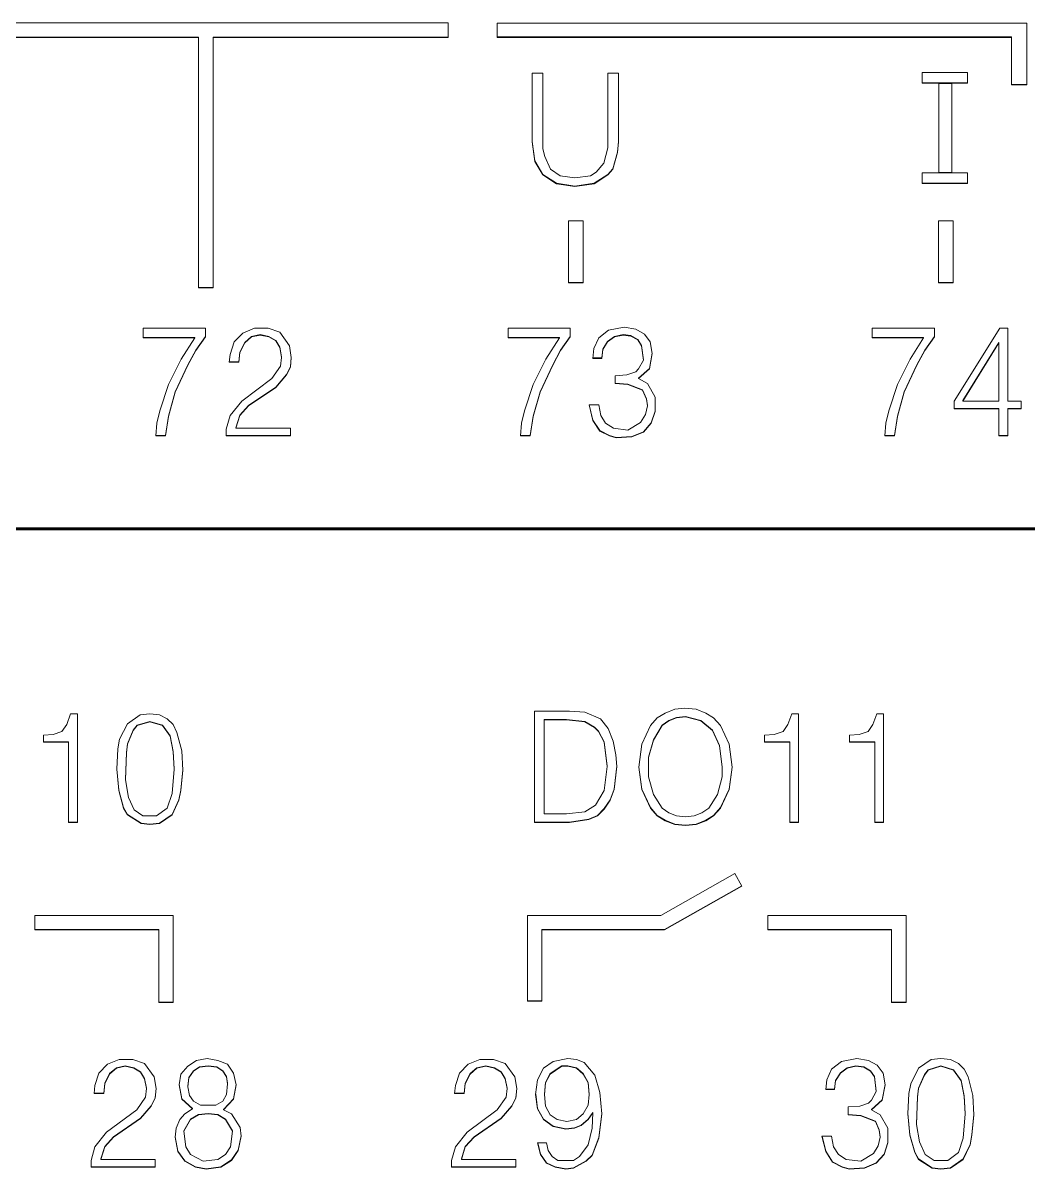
# Model space of a CAD drawing. Header units: millimetres. Extents: x 0 to 53000, y -591 to 24400.
# Drawn here: x 24678.55 to 24692.35, y 2699.71 to 2715.45 of the extents above; entities that cross this region are included whole.
import ezdxf
from ezdxf.enums import TextEntityAlignment as Align

# ---------------------------------------------------------------- set-up
doc = ezdxf.new("R2010")
doc.units = ezdxf.units.MM
doc.linetypes.add('K5LT_BASIC', pattern=[0])
doc.linetypes.add('K5LT_THIN', pattern=[0])
doc.layers.add('Основная', color=7, linetype='Continuous', lineweight=30)
doc.styles.add('текст', font='isocpeui.ttf')

# ---------------------------------------------------------------- blocks, each defined once
blk = doc.blocks.new('Программируемое реле ПР102')
at = {"layer": 'Основная', "linetype": 'K5LT_THIN', "lineweight": 18}
for p, q in [((57.275, -27.052), (50.575, -27.052)), ((57.275, -27.252), (57.275, -27.052)), ((65.219, -27.053), (57.944, -27.053)), ((57.944, -27.053), (57.944, -27.25)), ((65.219, -27.25), (65.219, -27.053)), ((50.575, -27.246), (53.845, -27.246)), ((50.575, -27.252), (53.845, -27.252)), ((53.845, -27.246), (53.845, -27.252)), ((53.845, -27.252), (53.845, -30.69)), ((54.045, -27.246), (54.045, -27.252)), ((54.045, -27.246), (57.275, -27.246)), ((54.045, -30.69), (54.045, -27.252)), ((54.045, -27.252), (57.275, -27.252)), ((57.944, -27.245), (65.005, -27.245)), ((57.944, -27.25), (65.005, -27.25)), ((65.005, -27.245), (65.005, -27.25)), ((65.005, -27.25), (65.005, -27.9)), ((65.219, -27.9), (65.219, -27.25)), ((58.572, -27.741), (58.425, -27.741)), ((58.425, -27.741), (58.425, -28.686)), ((58.572, -28.779), (58.572, -27.741)), ((59.612, -27.741), (59.465, -27.741)), ((59.465, -27.741), (59.465, -28.766)), ((59.612, -28.686), (59.612, -27.741)), ((64.402, -27.734), (63.78, -27.734)), ((63.78, -27.734), (63.78, -27.88)), ((64.402, -27.88), (64.402, -27.734)), ((63.78, -27.875), (64.402, -27.875)), ((63.78, -27.88), (64.402, -27.88)), ((64.01, -27.883), (64.01, -29.11)), ((64.187, -27.883), (64.01, -27.883)), ((64.187, -29.11), (64.187, -27.883)), ((65.005, -27.895), (65.219, -27.895)), ((65.005, -27.9), (65.219, -27.9)), ((58.425, -28.681), (58.465, -28.947)), ((58.425, -28.686), (58.465, -28.953)), ((58.599, -28.886), (58.572, -28.779)), ((59.465, -28.766), (59.412, -28.979)), ((59.599, -28.827), (59.612, -28.681)), ((59.599, -28.833), (59.612, -28.686)), ((58.465, -28.947), (58.572, -29.134)), ((58.465, -28.947), (58.465, -28.953)), ((58.465, -28.953), (58.572, -29.139)), ((58.679, -29.059), (58.599, -28.886)), ((59.532, -29.054), (59.599, -28.827)), ((59.532, -29.059), (59.599, -28.833)), ((59.599, -28.827), (59.599, -28.833)), ((58.812, -29.152), (58.679, -29.059)), ((59.305, -29.099), (59.225, -29.152)), ((59.412, -28.979), (59.305, -29.099)), ((59.465, -29.134), (59.532, -29.054)), ((59.465, -29.139), (59.532, -29.059)), ((59.532, -29.054), (59.532, -29.059)), ((63.78, -29.112), (63.78, -29.258)), ((64.402, -29.112), (63.78, -29.112)), ((64.01, -29.104), (64.187, -29.104)), ((64.01, -29.11), (64.187, -29.11)), ((64.402, -29.258), (64.402, -29.112)), ((58.572, -29.134), (58.759, -29.254)), ((58.572, -29.134), (58.572, -29.139)), ((58.572, -29.139), (58.759, -29.259)), ((58.759, -29.254), (58.759, -29.259)), ((58.759, -29.254), (59.012, -29.293)), ((58.759, -29.259), (59.012, -29.299)), ((59.012, -29.179), (58.812, -29.152)), ((59.225, -29.152), (59.012, -29.179)), ((59.012, -29.293), (59.279, -29.254)), ((59.012, -29.299), (59.279, -29.259)), ((59.279, -29.254), (59.465, -29.134)), ((59.279, -29.259), (59.465, -29.139)), ((59.279, -29.254), (59.279, -29.259)), ((59.465, -29.134), (59.465, -29.139)), ((63.78, -29.253), (64.402, -29.253)), ((63.78, -29.258), (64.402, -29.258)), ((59.012, -29.293), (59.012, -29.299)), ((58.925, -29.771), (58.925, -30.62)), ((59.125, -29.771), (58.925, -29.771)), ((59.125, -30.62), (59.125, -29.771)), ((64.005, -29.771), (64.005, -30.62)), ((64.205, -29.771), (64.005, -29.771)), ((64.205, -30.62), (64.205, -29.771)), ((53.845, -30.685), (54.045, -30.685)), ((58.925, -30.615), (59.125, -30.615)), ((58.925, -30.62), (59.125, -30.62)), ((64.005, -30.615), (64.205, -30.615)), ((64.005, -30.62), (64.205, -30.62)), ((53.845, -30.69), (54.045, -30.69)), ((53.087, -31.244), (53.087, -31.377)), ((53.94, -31.244), (53.087, -31.244)), ((53.94, -31.364), (53.94, -31.244)), ((54.453, -31.311), (54.333, -31.43)), ((54.613, -31.244), (54.453, -31.311)), ((54.8, -31.244), (54.613, -31.244)), ((54.96, -31.297), (54.8, -31.244)), ((55.093, -31.484), (54.96, -31.297)), ((58.095, -31.244), (58.095, -31.377)), ((58.948, -31.244), (58.095, -31.244)), ((58.948, -31.364), (58.948, -31.244)), ((59.475, -31.271), (59.341, -31.377)), ((59.688, -31.231), (59.475, -31.271)), ((59.848, -31.257), (59.688, -31.231)), ((59.968, -31.324), (59.848, -31.257)), ((63.095, -31.244), (63.095, -31.377)), ((63.948, -31.244), (63.095, -31.244)), ((63.948, -31.364), (63.948, -31.244)), ((64.848, -31.244), (64.221, -32.243)), ((64.955, -31.244), (64.848, -31.244)), ((64.955, -32.243), (64.955, -31.244)), ((53.087, -31.372), (53.793, -31.372)), ((53.087, -31.377), (53.793, -31.377)), ((53.793, -31.377), (53.607, -31.67)), ((53.793, -31.372), (53.793, -31.377)), ((53.807, -31.545), (53.94, -31.359)), ((53.807, -31.55), (53.94, -31.364)), ((54.333, -31.43), (54.28, -31.604)), ((54.413, -31.572), (54.48, -31.439)), ((54.413, -31.577), (54.48, -31.444)), ((54.48, -31.439), (54.573, -31.359)), ((54.48, -31.444), (54.573, -31.364)), ((54.48, -31.439), (54.48, -31.444)), ((54.573, -31.359), (54.693, -31.332)), ((54.573, -31.364), (54.693, -31.337)), ((54.573, -31.359), (54.573, -31.364)), ((54.693, -31.332), (54.813, -31.359)), ((54.693, -31.332), (54.693, -31.337)), ((54.693, -31.337), (54.813, -31.364)), ((54.813, -31.359), (54.813, -31.364)), ((54.813, -31.359), (54.907, -31.412)), ((54.813, -31.364), (54.907, -31.417)), ((54.907, -31.412), (54.907, -31.417)), ((54.907, -31.412), (54.96, -31.505)), ((54.907, -31.417), (54.96, -31.51)), ((58.095, -31.372), (58.801, -31.372)), ((58.095, -31.377), (58.801, -31.377)), ((58.801, -31.377), (58.615, -31.67)), ((58.801, -31.372), (58.801, -31.377)), ((58.815, -31.545), (58.948, -31.359)), ((58.815, -31.55), (58.948, -31.364)), ((59.341, -31.377), (59.275, -31.524)), ((59.395, -31.532), (59.461, -31.425)), ((59.395, -31.537), (59.461, -31.43)), ((59.461, -31.425), (59.555, -31.359)), ((59.461, -31.43), (59.555, -31.364)), ((59.461, -31.425), (59.461, -31.43)), ((59.555, -31.359), (59.675, -31.332)), ((59.555, -31.364), (59.675, -31.337)), ((59.555, -31.359), (59.555, -31.364)), ((59.675, -31.332), (59.675, -31.337)), ((59.675, -31.332), (59.781, -31.345)), ((59.675, -31.337), (59.781, -31.351)), ((59.781, -31.345), (59.781, -31.351)), ((59.781, -31.345), (59.875, -31.399)), ((59.781, -31.351), (59.875, -31.404)), ((59.875, -31.399), (59.928, -31.479)), ((59.875, -31.399), (59.875, -31.404)), ((59.875, -31.404), (59.928, -31.484)), ((60.048, -31.43), (59.968, -31.324)), ((60.075, -31.59), (60.048, -31.43)), ((63.095, -31.372), (63.801, -31.372)), ((63.095, -31.377), (63.801, -31.377)), ((63.801, -31.377), (63.615, -31.67)), ((63.801, -31.372), (63.801, -31.377)), ((63.815, -31.545), (63.948, -31.359)), ((63.815, -31.55), (63.948, -31.364)), ((64.835, -31.439), (64.341, -32.237)), ((64.835, -31.444), (64.341, -32.243)), ((64.835, -31.439), (64.835, -31.444)), ((64.835, -32.243), (64.835, -31.444)), ((53.7, -31.745), (53.807, -31.545)), ((53.7, -31.75), (53.807, -31.55)), ((53.807, -31.545), (53.807, -31.55)), ((54.28, -31.604), (54.267, -31.71)), ((54.4, -31.705), (54.413, -31.572)), ((54.4, -31.71), (54.413, -31.577)), ((54.413, -31.572), (54.413, -31.577)), ((54.96, -31.505), (54.987, -31.638)), ((54.96, -31.505), (54.96, -31.51)), ((54.96, -31.51), (54.987, -31.644)), ((55.12, -31.644), (55.093, -31.484)), ((58.708, -31.745), (58.815, -31.545)), ((58.708, -31.75), (58.815, -31.55)), ((58.815, -31.545), (58.815, -31.55)), ((59.275, -31.524), (59.261, -31.657)), ((59.381, -31.652), (59.395, -31.532)), ((59.381, -31.657), (59.395, -31.537)), ((59.395, -31.532), (59.395, -31.537)), ((59.928, -31.479), (59.928, -31.484)), ((59.928, -31.479), (59.955, -31.678)), ((59.928, -31.484), (59.955, -31.683)), ((60.035, -31.798), (60.074, -31.587)), ((60.035, -31.803), (60.075, -31.59)), ((63.708, -31.745), (63.815, -31.545)), ((63.708, -31.75), (63.815, -31.55)), ((63.815, -31.545), (63.815, -31.55)), ((53.607, -31.67), (53.433, -32.016)), ((53.527, -32.118), (53.7, -31.745)), ((53.527, -32.123), (53.7, -31.75)), ((53.7, -31.745), (53.7, -31.75)), ((54.267, -31.705), (54.4, -31.705)), ((54.267, -31.71), (54.4, -31.71)), ((54.4, -31.705), (54.4, -31.71)), ((54.973, -31.763), (54.853, -31.936)), ((54.987, -31.644), (54.973, -31.763)), ((54.987, -31.638), (54.987, -31.644)), ((55.053, -31.878), (55.107, -31.771)), ((55.053, -31.883), (55.107, -31.777)), ((55.107, -31.771), (55.12, -31.642)), ((55.107, -31.777), (55.12, -31.644)), ((55.107, -31.771), (55.107, -31.777)), ((58.615, -31.67), (58.441, -32.016)), ((58.535, -32.118), (58.708, -31.745)), ((58.535, -32.123), (58.708, -31.75)), ((58.708, -31.745), (58.708, -31.75)), ((59.261, -31.657), (59.381, -31.657)), ((59.262, -31.652), (59.381, -31.652)), ((59.381, -31.652), (59.381, -31.657)), ((59.955, -31.683), (59.888, -31.803)), ((59.955, -31.678), (59.955, -31.683)), ((63.615, -31.67), (63.441, -32.016)), ((63.535, -32.118), (63.708, -31.745)), ((63.535, -32.123), (63.708, -31.75)), ((63.708, -31.745), (63.708, -31.75)), ((54.853, -31.936), (54.44, -32.243)), ((54.907, -32.051), (55.053, -31.878)), ((54.907, -32.056), (55.053, -31.883)), ((55.053, -31.878), (55.053, -31.883)), ((59.728, -31.883), (59.568, -31.897)), ((59.568, -31.897), (59.568, -32.003)), ((59.848, -31.843), (59.728, -31.883)), ((59.888, -31.803), (59.848, -31.843)), ((59.888, -31.931), (60.035, -31.798)), ((59.888, -31.936), (60.035, -31.803)), ((59.888, -31.931), (59.888, -31.936)), ((60.008, -32.003), (59.888, -31.936)), ((60.035, -31.798), (60.035, -31.803)), ((53.433, -32.016), (53.313, -32.376)), ((54.533, -32.304), (54.907, -32.051)), ((54.533, -32.309), (54.907, -32.056)), ((54.907, -32.051), (54.907, -32.056)), ((58.441, -32.016), (58.321, -32.376)), ((59.568, -31.998), (59.741, -32.011)), ((59.568, -32.003), (59.741, -32.016)), ((59.741, -32.011), (59.741, -32.016)), ((59.741, -32.011), (59.941, -32.091)), ((59.741, -32.016), (59.941, -32.096)), ((59.941, -32.091), (59.941, -32.096)), ((59.941, -32.091), (59.995, -32.211)), ((59.941, -32.096), (59.995, -32.216)), ((60.115, -32.189), (60.008, -32.003)), ((63.441, -32.016), (63.321, -32.376)), ((53.433, -32.45), (53.527, -32.118)), ((53.433, -32.456), (53.527, -32.123)), ((53.527, -32.118), (53.527, -32.123)), ((54.44, -32.243), (54.28, -32.442)), ((58.441, -32.45), (58.535, -32.118)), ((58.441, -32.456), (58.535, -32.123)), ((58.535, -32.118), (58.535, -32.123)), ((59.995, -32.211), (60.008, -32.304)), ((59.995, -32.211), (59.995, -32.216)), ((59.995, -32.216), (60.008, -32.309)), ((60.115, -32.389), (60.115, -32.189)), ((63.441, -32.45), (63.535, -32.118)), ((63.441, -32.456), (63.535, -32.123)), ((63.535, -32.118), (63.535, -32.123)), ((64.221, -32.243), (64.221, -32.349)), ((64.341, -32.237), (64.341, -32.243)), ((64.341, -32.243), (64.835, -32.243)), ((65.141, -32.243), (64.955, -32.243)), ((65.141, -32.349), (65.141, -32.243)), ((53.313, -32.376), (53.273, -32.549)), ((54.413, -32.437), (54.533, -32.304)), ((54.413, -32.442), (54.533, -32.309)), ((54.533, -32.304), (54.533, -32.309)), ((58.321, -32.376), (58.281, -32.549)), ((59.341, -32.296), (59.208, -32.296)), ((59.208, -32.296), (59.261, -32.509)), ((59.209, -32.296), (59.261, -32.504)), ((59.368, -32.442), (59.341, -32.296)), ((60.008, -32.309), (59.981, -32.429)), ((60.008, -32.304), (60.008, -32.309)), ((60.061, -32.544), (60.115, -32.384)), ((60.061, -32.549), (60.115, -32.389)), ((63.321, -32.376), (63.281, -32.549)), ((64.221, -32.344), (64.835, -32.344)), ((64.221, -32.349), (64.835, -32.349)), ((64.835, -32.344), (64.835, -32.349)), ((64.835, -32.349), (64.835, -32.722)), ((64.955, -32.344), (64.955, -32.349)), ((64.955, -32.344), (65.141, -32.344)), ((64.955, -32.722), (64.955, -32.349)), ((64.955, -32.349), (65.141, -32.349)), ((53.273, -32.549), (53.26, -32.722)), ((53.393, -32.717), (53.433, -32.45)), ((53.393, -32.722), (53.433, -32.456)), ((53.433, -32.45), (53.433, -32.456)), ((54.28, -32.442), (54.227, -32.629)), ((54.36, -32.61), (54.413, -32.437)), ((54.36, -32.615), (54.413, -32.442)), ((54.413, -32.437), (54.413, -32.442)), ((58.281, -32.549), (58.268, -32.722)), ((58.401, -32.717), (58.441, -32.45)), ((58.401, -32.722), (58.441, -32.456)), ((58.441, -32.45), (58.441, -32.456)), ((59.261, -32.504), (59.355, -32.65)), ((59.261, -32.504), (59.261, -32.509)), ((59.261, -32.509), (59.355, -32.655)), ((59.435, -32.549), (59.368, -32.442)), ((59.541, -32.615), (59.435, -32.549)), ((59.915, -32.536), (59.741, -32.642)), ((59.981, -32.429), (59.915, -32.536)), ((59.955, -32.664), (60.061, -32.544)), ((59.955, -32.669), (60.061, -32.549)), ((60.061, -32.544), (60.061, -32.549)), ((63.281, -32.549), (63.268, -32.722)), ((63.401, -32.717), (63.441, -32.45)), ((63.401, -32.722), (63.441, -32.456)), ((63.441, -32.45), (63.441, -32.456)), ((53.26, -32.717), (53.393, -32.717)), ((53.26, -32.722), (53.393, -32.722)), ((53.393, -32.717), (53.393, -32.722)), ((54.227, -32.629), (54.227, -32.722)), ((54.227, -32.717), (55.107, -32.717)), ((54.227, -32.722), (55.107, -32.722)), ((54.36, -32.61), (54.36, -32.615)), ((55.107, -32.615), (54.36, -32.615)), ((55.107, -32.722), (55.107, -32.615)), ((58.268, -32.717), (58.401, -32.717)), ((58.268, -32.722), (58.401, -32.722)), ((58.401, -32.717), (58.401, -32.722)), ((59.355, -32.65), (59.488, -32.717)), ((59.355, -32.65), (59.355, -32.655)), ((59.355, -32.655), (59.488, -32.722)), ((59.488, -32.717), (59.488, -32.722)), ((59.488, -32.717), (59.581, -32.743)), ((59.488, -32.722), (59.581, -32.749)), ((59.741, -32.642), (59.541, -32.615)), ((59.581, -32.743), (59.795, -32.73)), ((59.795, -32.73), (59.955, -32.664)), ((59.795, -32.735), (59.955, -32.669)), ((59.795, -32.73), (59.795, -32.735)), ((59.955, -32.664), (59.955, -32.669)), ((63.268, -32.717), (63.401, -32.717)), ((63.268, -32.722), (63.401, -32.722)), ((63.401, -32.717), (63.401, -32.722)), ((64.835, -32.717), (64.955, -32.717)), ((64.835, -32.722), (64.955, -32.722)), ((59.581, -32.749), (59.795, -32.735)), ((59.581, -32.743), (59.581, -32.749)), ((58.457, -36.5), (58.457, -38.031)), ((58.937, -36.5), (58.457, -36.5)), ((59.15, -36.513), (58.937, -36.5)), ((60.383, -36.473), (60.25, -36.527)), ((60.517, -36.46), (60.383, -36.473)), ((60.677, -36.473), (60.517, -36.46)), ((60.81, -36.527), (60.677, -36.473)), ((52.09, -36.54), (52.037, -36.686)), ((52.183, -36.54), (52.09, -36.54)), ((52.183, -38.031), (52.183, -36.54)), ((53.043, -36.553), (52.87, -36.673)), ((53.177, -36.641), (53.003, -36.695)), ((53.177, -36.647), (53.003, -36.7)), ((53.177, -36.54), (53.043, -36.553)), ((53.31, -36.553), (53.177, -36.54)), ((53.177, -36.641), (53.177, -36.647)), ((53.35, -36.695), (53.177, -36.641)), ((53.35, -36.7), (53.177, -36.647)), ((53.417, -36.607), (53.31, -36.553)), ((53.497, -36.686), (53.417, -36.607)), ((58.897, -36.615), (58.59, -36.615)), ((58.59, -36.615), (58.59, -36.62)), ((58.59, -36.62), (58.59, -37.911)), ((58.897, -36.62), (58.59, -36.62)), ((59.15, -36.641), (58.897, -36.615)), ((58.897, -36.615), (58.897, -36.62)), ((59.15, -36.647), (58.897, -36.62)), ((59.363, -36.607), (59.15, -36.513)), ((59.15, -36.641), (59.15, -36.647)), ((59.283, -36.721), (59.15, -36.641)), ((59.283, -36.726), (59.15, -36.647)), ((59.47, -36.74), (59.363, -36.607)), ((60.143, -36.593), (60.05, -36.7)), ((60.25, -36.527), (60.143, -36.593)), ((60.303, -36.628), (60.21, -36.695)), ((60.303, -36.633), (60.21, -36.7)), ((60.41, -36.588), (60.303, -36.628)), ((60.41, -36.593), (60.303, -36.633)), ((60.303, -36.628), (60.303, -36.633)), ((60.53, -36.575), (60.41, -36.588)), ((60.53, -36.58), (60.41, -36.593)), ((60.41, -36.588), (60.41, -36.593)), ((60.53, -36.575), (60.53, -36.58)), ((60.743, -36.628), (60.53, -36.575)), ((60.743, -36.633), (60.53, -36.58)), ((60.903, -36.761), (60.743, -36.628)), ((60.743, -36.628), (60.743, -36.633)), ((60.903, -36.766), (60.743, -36.633)), ((60.917, -36.593), (60.81, -36.527)), ((61.01, -36.7), (60.917, -36.593)), ((61.99, -36.54), (61.937, -36.686)), ((62.083, -36.54), (61.99, -36.54)), ((62.083, -38.031), (62.083, -36.54)), ((63.157, -36.54), (63.103, -36.686)), ((63.25, -36.54), (63.157, -36.54)), ((63.25, -38.031), (63.25, -36.54)), ((51.85, -36.82), (51.717, -36.833)), ((51.97, -36.78), (51.85, -36.82)), ((52.037, -36.686), (51.97, -36.78)), ((52.87, -36.673), (52.763, -36.886)), ((52.95, -36.761), (52.87, -36.948)), ((52.95, -36.766), (52.87, -36.953)), ((53.003, -36.695), (52.95, -36.761)), ((53.003, -36.7), (52.95, -36.766)), ((52.95, -36.761), (52.95, -36.766)), ((53.003, -36.695), (53.003, -36.7)), ((53.457, -36.841), (53.35, -36.695)), ((53.35, -36.695), (53.35, -36.7)), ((53.457, -36.846), (53.35, -36.7)), ((53.55, -36.793), (53.497, -36.686)), ((53.617, -37.046), (53.55, -36.793)), ((59.283, -36.721), (59.283, -36.726)), ((59.337, -36.774), (59.283, -36.721)), ((59.337, -36.78), (59.283, -36.726)), ((59.337, -36.774), (59.337, -36.78)), ((59.417, -36.921), (59.337, -36.774)), ((59.417, -36.926), (59.337, -36.78)), ((59.537, -36.913), (59.47, -36.74)), ((60.05, -36.7), (59.93, -36.953)), ((60.21, -36.695), (60.09, -36.894)), ((60.21, -36.7), (60.09, -36.899)), ((60.21, -36.695), (60.21, -36.7)), ((60.997, -36.974), (60.903, -36.761)), ((60.903, -36.761), (60.903, -36.766)), ((60.997, -36.979), (60.903, -36.766)), ((61.13, -36.953), (61.01, -36.7)), ((61.75, -36.82), (61.617, -36.833)), ((61.87, -36.78), (61.75, -36.82)), ((61.937, -36.686), (61.87, -36.78)), ((62.917, -36.82), (62.783, -36.833)), ((63.037, -36.78), (62.917, -36.82)), ((63.103, -36.686), (63.037, -36.78)), ((51.717, -36.833), (51.717, -36.926)), ((51.717, -36.921), (52.063, -36.921)), ((51.717, -36.926), (52.063, -36.926)), ((52.063, -36.921), (52.063, -36.926)), ((52.063, -36.926), (52.063, -38.031)), ((52.763, -36.886), (52.737, -37.019)), ((52.87, -36.948), (52.857, -37.067)), ((52.87, -36.953), (52.857, -37.073)), ((52.87, -36.948), (52.87, -36.953)), ((53.457, -36.841), (53.457, -36.846)), ((53.497, -37.054), (53.457, -36.841)), ((53.497, -37.059), (53.457, -36.846)), ((59.417, -36.921), (59.417, -36.926)), ((59.457, -37.254), (59.417, -36.921)), ((59.457, -37.259), (59.417, -36.926)), ((59.577, -37.099), (59.537, -36.913)), ((59.93, -36.953), (59.89, -37.272)), ((60.09, -36.894), (60.023, -37.134)), ((60.09, -36.899), (60.023, -37.139)), ((60.09, -36.894), (60.09, -36.899)), ((60.997, -36.974), (60.997, -36.979)), ((61.037, -37.267), (60.997, -36.974)), ((61.037, -37.272), (60.997, -36.979)), ((61.17, -37.272), (61.13, -36.953)), ((61.617, -36.833), (61.617, -36.926)), ((61.617, -36.921), (61.963, -36.921)), ((61.617, -36.926), (61.963, -36.926)), ((61.963, -36.921), (61.963, -36.926)), ((61.963, -36.926), (61.963, -38.031)), ((62.783, -36.833), (62.783, -36.926)), ((62.783, -36.921), (63.13, -36.921)), ((62.783, -36.926), (63.13, -36.926)), ((63.13, -36.921), (63.13, -36.926)), ((63.13, -36.926), (63.13, -38.031)), ((52.737, -37.019), (52.723, -37.299)), ((52.857, -37.067), (52.843, -37.44)), ((52.857, -37.073), (52.843, -37.445)), ((52.857, -37.067), (52.857, -37.073)), ((53.51, -37.294), (53.497, -37.054)), ((53.497, -37.054), (53.497, -37.059)), ((53.51, -37.299), (53.497, -37.059)), ((53.63, -37.312), (53.617, -37.046)), ((59.59, -37.259), (59.577, -37.099)), ((60.023, -37.134), (60.023, -37.139)), ((52.724, -37.296), (52.75, -37.587)), ((53.51, -37.294), (53.51, -37.299)), ((59.417, -37.592), (59.457, -37.259)), ((59.457, -37.254), (59.457, -37.259)), ((59.55, -37.573), (59.59, -37.256)), ((59.55, -37.579), (59.59, -37.259)), ((59.89, -37.27), (59.93, -37.573)), ((59.89, -37.272), (59.93, -37.579)), ((60.023, -37.139), (60.023, -37.405)), ((61.037, -37.267), (61.037, -37.272)), ((61.037, -37.405), (61.037, -37.272)), ((61.13, -37.573), (61.17, -37.27)), ((61.13, -37.579), (61.17, -37.272)), ((52.723, -37.299), (52.75, -37.592)), ((52.843, -37.44), (52.843, -37.445)), ((52.843, -37.445), (52.883, -37.685)), ((53.483, -37.632), (53.51, -37.299)), ((53.603, -37.587), (53.63, -37.309)), ((53.603, -37.592), (53.63, -37.312)), ((60.023, -37.405), (60.09, -37.645)), ((60.97, -37.645), (61.037, -37.405)), ((52.75, -37.587), (52.75, -37.592)), ((52.75, -37.587), (52.817, -37.826)), ((52.75, -37.592), (52.817, -37.832)), ((53.577, -37.72), (53.603, -37.587)), ((53.577, -37.725), (53.603, -37.592)), ((53.603, -37.587), (53.603, -37.592)), ((59.297, -37.792), (59.417, -37.592)), ((59.497, -37.72), (59.55, -37.573)), ((59.497, -37.725), (59.55, -37.579)), ((59.55, -37.573), (59.55, -37.579)), ((59.93, -37.573), (59.93, -37.579)), ((59.93, -37.573), (60.05, -37.826)), ((59.93, -37.579), (60.05, -37.832)), ((61.01, -37.826), (61.13, -37.573)), ((61.01, -37.832), (61.13, -37.579)), ((61.13, -37.573), (61.13, -37.579)), ((52.883, -37.685), (52.963, -37.858)), ((53.417, -37.832), (53.483, -37.632)), ((53.483, -37.92), (53.577, -37.72)), ((53.483, -37.925), (53.577, -37.725)), ((53.577, -37.72), (53.577, -37.725)), ((59.417, -37.84), (59.497, -37.72)), ((59.417, -37.845), (59.497, -37.725)), ((59.497, -37.72), (59.497, -37.725)), ((60.09, -37.645), (60.21, -37.832)), ((60.85, -37.832), (60.97, -37.645)), ((52.817, -37.826), (52.87, -37.92)), ((52.817, -37.826), (52.817, -37.832)), ((52.817, -37.832), (52.87, -37.925)), ((52.87, -37.92), (53.057, -38.039)), ((52.87, -37.92), (52.87, -37.925)), ((52.87, -37.925), (53.057, -38.045)), ((52.963, -37.858), (53.083, -37.938)), ((53.27, -37.938), (53.417, -37.832)), ((53.31, -38.039), (53.483, -37.92)), ((53.31, -38.045), (53.483, -37.925)), ((53.483, -37.92), (53.483, -37.925)), ((58.59, -37.911), (58.897, -37.911)), ((58.897, -37.911), (59.15, -37.885)), ((59.15, -37.885), (59.297, -37.792)), ((59.323, -37.933), (59.417, -37.84)), ((59.323, -37.938), (59.417, -37.845)), ((59.417, -37.84), (59.417, -37.845)), ((60.05, -37.826), (60.143, -37.933)), ((60.05, -37.826), (60.05, -37.832)), ((60.05, -37.832), (60.143, -37.938)), ((60.21, -37.832), (60.303, -37.898)), ((60.303, -37.898), (60.41, -37.938)), ((60.65, -37.938), (60.757, -37.898)), ((60.757, -37.898), (60.85, -37.832)), ((60.917, -37.933), (61.01, -37.826)), ((60.917, -37.938), (61.01, -37.832)), ((61.01, -37.826), (61.01, -37.832)), ((52.063, -38.026), (52.183, -38.026)), ((52.063, -38.031), (52.183, -38.031)), ((53.057, -38.039), (53.057, -38.045)), ((53.057, -38.039), (53.177, -38.053)), ((53.057, -38.045), (53.177, -38.058)), ((53.083, -37.938), (53.27, -37.938)), ((53.177, -38.053), (53.31, -38.039)), ((53.177, -38.058), (53.31, -38.045)), ((53.177, -38.053), (53.177, -38.058)), ((53.31, -38.039), (53.31, -38.045)), ((58.457, -38.026), (58.937, -38.026)), ((58.457, -38.031), (58.937, -38.031)), ((58.937, -38.026), (59.203, -37.986)), ((58.937, -38.031), (59.203, -37.991)), ((58.937, -38.026), (58.937, -38.031)), ((59.203, -37.986), (59.323, -37.933)), ((59.203, -37.991), (59.323, -37.938)), ((59.203, -37.986), (59.203, -37.991)), ((59.323, -37.933), (59.323, -37.938)), ((60.143, -37.933), (60.25, -37.999)), ((60.143, -37.933), (60.143, -37.938)), ((60.143, -37.938), (60.25, -38.005)), ((60.25, -37.999), (60.383, -38.053)), ((60.25, -37.999), (60.25, -38.005)), ((60.25, -38.005), (60.383, -38.058)), ((60.383, -38.053), (60.53, -38.066)), ((60.383, -38.053), (60.383, -38.058)), ((60.383, -38.058), (60.53, -38.071)), ((60.41, -37.938), (60.53, -37.951)), ((60.53, -37.951), (60.65, -37.938)), ((60.53, -38.066), (60.677, -38.053)), ((60.53, -38.071), (60.677, -38.058)), ((60.53, -38.066), (60.53, -38.071)), ((60.677, -38.053), (60.81, -37.999)), ((60.677, -38.058), (60.81, -38.005)), ((60.677, -38.053), (60.677, -38.058)), ((60.81, -37.999), (60.917, -37.933)), ((60.81, -38.005), (60.917, -37.938)), ((60.81, -37.999), (60.81, -38.005)), ((60.917, -37.933), (60.917, -37.938)), ((61.963, -38.026), (62.083, -38.026)), ((61.963, -38.031), (62.083, -38.031)), ((63.13, -38.026), (63.25, -38.026)), ((63.13, -38.031), (63.25, -38.031)), ((61.209, -38.729), (60.192, -39.305)), ((61.307, -38.903), (61.209, -38.729)), ((60.244, -39.499), (61.305, -38.899)), ((60.244, -39.504), (61.307, -38.903)), ((53.5, -39.305), (51.6, -39.305)), ((51.6, -39.305), (51.6, -39.504)), ((53.5, -40.503), (53.5, -39.305)), ((60.192, -39.305), (58.361, -39.305)), ((58.361, -39.305), (58.361, -40.483)), ((61.66, -39.305), (61.66, -39.504)), ((63.56, -39.305), (61.66, -39.305)), ((63.56, -40.503), (63.56, -39.305)), ((51.6, -39.499), (53.3, -39.499)), ((51.6, -39.504), (53.3, -39.504)), ((53.3, -39.499), (53.3, -39.504)), ((53.3, -39.504), (53.3, -40.503)), ((58.561, -39.499), (60.244, -39.499)), ((58.561, -39.499), (58.561, -39.504)), ((58.561, -40.483), (58.561, -39.504)), ((58.561, -39.504), (60.244, -39.504)), ((60.244, -39.499), (60.244, -39.504)), ((61.66, -39.499), (63.36, -39.499)), ((61.66, -39.504), (63.36, -39.504)), ((63.36, -39.499), (63.36, -39.504)), ((63.36, -39.504), (63.36, -40.503)), ((53.3, -40.498), (53.5, -40.498)), ((53.3, -40.503), (53.5, -40.503)), ((58.361, -40.478), (58.561, -40.478)), ((58.361, -40.483), (58.561, -40.483)), ((63.36, -40.498), (63.56, -40.498)), ((63.36, -40.503), (63.56, -40.503)), ((52.598, -41.35), (52.478, -41.47)), ((52.758, -41.284), (52.598, -41.35)), ((52.718, -41.398), (52.838, -41.372)), ((52.718, -41.404), (52.838, -41.377)), ((52.944, -41.284), (52.758, -41.284)), ((52.838, -41.372), (52.838, -41.377)), ((52.838, -41.372), (52.958, -41.398)), ((52.838, -41.377), (52.958, -41.404)), ((53.104, -41.337), (52.944, -41.284)), ((53.238, -41.523), (53.104, -41.337)), ((53.698, -41.377), (53.604, -41.484)), ((53.818, -41.297), (53.698, -41.377)), ((53.858, -41.385), (53.778, -41.438)), ((53.964, -41.27), (53.818, -41.297)), ((53.978, -41.372), (53.858, -41.385)), ((53.978, -41.377), (53.858, -41.39)), ((53.858, -41.385), (53.858, -41.39)), ((54.111, -41.297), (53.964, -41.27)), ((54.098, -41.385), (53.978, -41.372)), ((53.978, -41.372), (53.978, -41.377)), ((54.098, -41.39), (53.978, -41.377)), ((54.098, -41.385), (54.098, -41.39)), ((54.178, -41.438), (54.098, -41.385)), ((54.244, -41.35), (54.111, -41.297)), ((54.324, -41.47), (54.244, -41.35)), ((57.548, -41.35), (57.428, -41.47)), ((57.708, -41.284), (57.548, -41.35)), ((57.668, -41.398), (57.788, -41.372)), ((57.668, -41.404), (57.788, -41.377)), ((57.894, -41.284), (57.708, -41.284)), ((57.788, -41.372), (57.908, -41.398)), ((57.788, -41.372), (57.788, -41.377)), ((57.788, -41.377), (57.908, -41.404)), ((58.054, -41.337), (57.894, -41.284)), ((58.188, -41.523), (58.054, -41.337)), ((58.714, -41.31), (58.581, -41.404)), ((58.834, -41.372), (58.674, -41.478)), ((58.834, -41.377), (58.674, -41.484)), ((58.914, -41.27), (58.714, -41.31)), ((58.834, -41.372), (58.834, -41.377)), ((58.914, -41.372), (58.834, -41.372)), ((58.914, -41.377), (58.834, -41.377)), ((59.034, -41.284), (58.914, -41.27)), ((58.914, -41.372), (58.914, -41.377)), ((59.034, -41.398), (58.914, -41.372)), ((59.034, -41.404), (58.914, -41.377)), ((59.141, -41.324), (59.034, -41.284)), ((59.288, -41.497), (59.141, -41.324)), ((62.671, -41.31), (62.538, -41.417)), ((62.884, -41.27), (62.671, -41.31)), ((62.751, -41.398), (62.871, -41.372)), ((62.751, -41.404), (62.871, -41.377)), ((62.871, -41.372), (62.871, -41.377)), ((62.871, -41.372), (62.978, -41.385)), ((62.871, -41.377), (62.978, -41.39)), ((63.044, -41.297), (62.884, -41.27)), ((62.978, -41.385), (63.071, -41.438)), ((62.978, -41.385), (62.978, -41.39)), ((63.164, -41.364), (63.044, -41.297)), ((63.244, -41.47), (63.164, -41.364)), ((63.904, -41.284), (63.731, -41.404)), ((64.038, -41.372), (63.864, -41.425)), ((64.038, -41.377), (63.864, -41.43)), ((64.038, -41.27), (63.904, -41.284)), ((64.171, -41.284), (64.038, -41.27)), ((64.038, -41.372), (64.038, -41.377)), ((64.211, -41.425), (64.038, -41.372)), ((64.211, -41.43), (64.038, -41.377)), ((64.278, -41.337), (64.171, -41.284)), ((64.358, -41.417), (64.278, -41.337)), ((52.478, -41.47), (52.424, -41.643)), ((52.558, -41.611), (52.624, -41.478)), ((52.558, -41.617), (52.624, -41.484)), ((52.624, -41.478), (52.718, -41.398)), ((52.624, -41.484), (52.718, -41.404)), ((52.624, -41.478), (52.624, -41.484)), ((52.718, -41.398), (52.718, -41.404)), ((52.958, -41.398), (52.958, -41.404)), ((52.958, -41.398), (53.051, -41.452)), ((52.958, -41.404), (53.051, -41.457)), ((53.051, -41.452), (53.051, -41.457)), ((53.051, -41.452), (53.104, -41.545)), ((53.051, -41.457), (53.104, -41.55)), ((53.264, -41.683), (53.238, -41.523)), ((53.604, -41.484), (53.578, -41.63)), ((53.711, -41.532), (53.698, -41.651)), ((53.711, -41.537), (53.698, -41.657)), ((53.778, -41.438), (53.711, -41.532)), ((53.778, -41.444), (53.711, -41.537)), ((53.711, -41.532), (53.711, -41.537)), ((53.858, -41.39), (53.778, -41.444)), ((53.778, -41.438), (53.778, -41.444)), ((54.178, -41.444), (54.098, -41.39)), ((54.178, -41.438), (54.178, -41.444)), ((54.231, -41.518), (54.178, -41.438)), ((54.231, -41.523), (54.178, -41.444)), ((54.244, -41.611), (54.231, -41.518)), ((54.231, -41.518), (54.231, -41.523)), ((54.244, -41.617), (54.231, -41.523)), ((54.364, -41.63), (54.324, -41.47)), ((57.428, -41.47), (57.374, -41.643)), ((57.508, -41.611), (57.574, -41.478)), ((57.508, -41.617), (57.574, -41.484)), ((57.574, -41.478), (57.668, -41.398)), ((57.574, -41.484), (57.668, -41.404)), ((57.574, -41.478), (57.574, -41.484)), ((57.668, -41.398), (57.668, -41.404)), ((57.908, -41.398), (58.001, -41.452)), ((57.908, -41.398), (57.908, -41.404)), ((57.908, -41.404), (58.001, -41.457)), ((58.001, -41.452), (58.001, -41.457)), ((58.001, -41.452), (58.054, -41.545)), ((58.001, -41.457), (58.054, -41.55)), ((58.214, -41.683), (58.188, -41.523)), ((58.581, -41.404), (58.501, -41.563)), ((58.674, -41.478), (58.608, -41.598)), ((58.674, -41.484), (58.608, -41.603)), ((58.674, -41.478), (58.674, -41.484)), ((59.034, -41.398), (59.034, -41.404)), ((59.128, -41.478), (59.034, -41.398)), ((59.128, -41.484), (59.034, -41.404)), ((59.194, -41.598), (59.128, -41.478)), ((59.128, -41.478), (59.128, -41.484)), ((59.194, -41.603), (59.128, -41.484)), ((59.354, -41.737), (59.288, -41.497)), ((62.538, -41.417), (62.471, -41.563)), ((62.591, -41.571), (62.658, -41.465)), ((62.591, -41.577), (62.658, -41.47)), ((62.658, -41.465), (62.751, -41.398)), ((62.658, -41.47), (62.751, -41.404)), ((62.658, -41.465), (62.658, -41.47)), ((62.751, -41.398), (62.751, -41.404)), ((62.978, -41.39), (63.071, -41.444)), ((63.071, -41.438), (63.071, -41.444)), ((63.071, -41.438), (63.124, -41.518)), ((63.071, -41.444), (63.124, -41.523)), ((63.124, -41.518), (63.151, -41.718)), ((63.124, -41.518), (63.124, -41.523)), ((63.124, -41.523), (63.151, -41.723)), ((63.271, -41.63), (63.244, -41.47)), ((63.731, -41.404), (63.624, -41.617)), ((63.811, -41.492), (63.731, -41.678)), ((63.811, -41.497), (63.731, -41.683)), ((63.864, -41.425), (63.811, -41.492)), ((63.864, -41.43), (63.811, -41.497)), ((63.811, -41.492), (63.811, -41.497)), ((63.864, -41.425), (63.864, -41.43)), ((64.211, -41.425), (64.211, -41.43)), ((64.318, -41.571), (64.211, -41.425)), ((64.318, -41.577), (64.211, -41.43)), ((64.411, -41.523), (64.358, -41.417)), ((64.478, -41.776), (64.411, -41.523)), ((52.424, -41.643), (52.411, -41.75)), ((52.544, -41.745), (52.558, -41.611)), ((52.544, -41.75), (52.558, -41.617)), ((52.558, -41.611), (52.558, -41.617)), ((53.104, -41.545), (53.131, -41.678)), ((53.104, -41.545), (53.104, -41.55)), ((53.104, -41.55), (53.131, -41.683)), ((53.131, -41.683), (53.118, -41.803)), ((53.131, -41.678), (53.131, -41.683)), ((53.251, -41.811), (53.264, -41.681)), ((53.251, -41.816), (53.264, -41.683)), ((53.578, -41.627), (53.618, -41.824)), ((53.578, -41.63), (53.618, -41.83)), ((53.698, -41.651), (53.698, -41.657)), ((53.698, -41.657), (53.724, -41.776)), ((54.231, -41.763), (54.244, -41.617)), ((54.244, -41.611), (54.244, -41.617)), ((54.324, -41.824), (54.364, -41.628)), ((54.324, -41.83), (54.364, -41.63)), ((57.374, -41.643), (57.361, -41.75)), ((57.494, -41.745), (57.508, -41.611)), ((57.494, -41.75), (57.508, -41.617)), ((57.508, -41.611), (57.508, -41.617)), ((58.054, -41.545), (58.054, -41.55)), ((58.054, -41.545), (58.081, -41.678)), ((58.054, -41.55), (58.081, -41.683)), ((58.081, -41.683), (58.068, -41.803)), ((58.081, -41.678), (58.081, -41.683)), ((58.201, -41.811), (58.214, -41.681)), ((58.201, -41.816), (58.214, -41.683)), ((58.501, -41.563), (58.474, -41.763)), ((58.608, -41.598), (58.594, -41.758)), ((58.608, -41.603), (58.594, -41.763)), ((58.608, -41.598), (58.608, -41.603)), ((59.208, -41.758), (59.194, -41.598)), ((59.194, -41.598), (59.194, -41.603)), ((59.208, -41.763), (59.194, -41.603)), ((62.471, -41.563), (62.458, -41.697)), ((62.458, -41.691), (62.578, -41.691)), ((62.458, -41.697), (62.578, -41.697)), ((62.578, -41.691), (62.591, -41.571)), ((62.578, -41.697), (62.591, -41.577)), ((62.578, -41.691), (62.578, -41.697)), ((62.591, -41.571), (62.591, -41.577)), ((63.231, -41.838), (63.271, -41.627)), ((63.231, -41.843), (63.271, -41.63)), ((63.624, -41.617), (63.598, -41.75)), ((63.731, -41.678), (63.718, -41.798)), ((63.731, -41.683), (63.718, -41.803)), ((63.731, -41.678), (63.731, -41.683)), ((64.318, -41.571), (64.318, -41.577)), ((64.358, -41.785), (64.318, -41.571)), ((64.358, -41.79), (64.318, -41.577)), ((52.411, -41.75), (52.544, -41.75)), ((52.412, -41.745), (52.544, -41.745)), ((52.544, -41.745), (52.544, -41.75)), ((53.118, -41.803), (52.998, -41.976)), ((53.198, -41.918), (53.251, -41.811)), ((53.198, -41.923), (53.251, -41.816)), ((53.251, -41.811), (53.251, -41.816)), ((53.618, -41.824), (53.618, -41.83)), ((53.618, -41.824), (53.764, -41.958)), ((53.618, -41.83), (53.764, -41.963)), ((53.724, -41.776), (53.778, -41.856)), ((53.778, -41.856), (53.871, -41.91)), ((54.084, -41.91), (54.178, -41.856)), ((54.178, -41.856), (54.231, -41.763)), ((54.191, -41.971), (54.324, -41.824)), ((54.191, -41.976), (54.324, -41.83)), ((54.324, -41.824), (54.324, -41.83)), ((57.361, -41.75), (57.494, -41.75)), ((57.362, -41.745), (57.494, -41.745)), ((57.494, -41.745), (57.494, -41.75)), ((58.068, -41.803), (57.948, -41.976)), ((58.148, -41.918), (58.201, -41.811)), ((58.148, -41.923), (58.201, -41.816)), ((58.201, -41.811), (58.201, -41.816)), ((58.474, -41.763), (58.501, -41.963)), ((58.475, -41.761), (58.501, -41.958)), ((58.594, -41.758), (58.594, -41.763)), ((58.594, -41.763), (58.608, -41.923)), ((59.194, -41.91), (59.208, -41.763)), ((59.208, -41.758), (59.208, -41.763)), ((59.381, -42.029), (59.354, -41.737)), ((63.084, -41.843), (63.044, -41.883)), ((63.151, -41.723), (63.084, -41.843)), ((63.084, -41.971), (63.231, -41.838)), ((63.084, -41.976), (63.231, -41.843)), ((63.151, -41.718), (63.151, -41.723)), ((63.231, -41.838), (63.231, -41.843)), ((63.598, -41.75), (63.584, -42.029)), ((63.718, -41.798), (63.704, -42.171)), ((63.718, -41.803), (63.704, -42.176)), ((63.718, -41.798), (63.718, -41.803)), ((64.371, -42.024), (64.358, -41.785)), ((64.358, -41.785), (64.358, -41.79)), ((64.371, -42.029), (64.358, -41.79)), ((64.491, -42.043), (64.478, -41.776)), ((52.998, -41.976), (52.584, -42.282)), ((53.051, -42.091), (53.198, -41.918)), ((53.051, -42.096), (53.198, -41.923)), ((53.198, -41.918), (53.198, -41.923)), ((53.764, -41.963), (53.658, -42.029)), ((53.764, -41.958), (53.764, -41.963)), ((53.871, -41.91), (54.084, -41.91)), ((54.191, -41.971), (54.191, -41.976)), ((54.298, -42.029), (54.191, -41.976)), ((57.948, -41.976), (57.534, -42.282)), ((58.001, -42.091), (58.148, -41.918)), ((58.001, -42.096), (58.148, -41.923)), ((58.148, -41.918), (58.148, -41.923)), ((58.501, -41.958), (58.581, -42.104)), ((58.501, -41.958), (58.501, -41.963)), ((58.501, -41.963), (58.581, -42.109)), ((58.608, -41.923), (58.674, -42.043)), ((59.128, -42.029), (59.194, -41.91)), ((59.194, -42.104), (59.261, -42.011)), ((59.194, -42.109), (59.261, -42.016)), ((59.261, -42.016), (59.248, -42.229)), ((59.261, -42.011), (59.261, -42.016)), ((62.924, -41.923), (62.764, -41.936)), ((62.764, -41.936), (62.764, -42.043)), ((63.044, -41.883), (62.924, -41.923)), ((63.084, -41.971), (63.084, -41.976)), ((63.204, -42.043), (63.084, -41.976)), ((52.678, -42.344), (53.051, -42.091)), ((52.678, -42.349), (53.051, -42.096)), ((53.051, -42.091), (53.051, -42.096)), ((53.591, -42.109), (53.538, -42.229)), ((53.658, -42.029), (53.591, -42.109)), ((53.738, -42.104), (53.644, -42.264)), ((53.738, -42.109), (53.644, -42.269)), ((53.844, -42.038), (53.738, -42.104)), ((53.844, -42.043), (53.738, -42.109)), ((53.738, -42.104), (53.738, -42.109)), ((53.978, -42.024), (53.844, -42.038)), ((53.978, -42.029), (53.844, -42.043)), ((53.844, -42.038), (53.844, -42.043)), ((54.111, -42.038), (53.978, -42.024)), ((53.978, -42.024), (53.978, -42.029)), ((54.111, -42.043), (53.978, -42.029)), ((54.218, -42.104), (54.111, -42.038)), ((54.111, -42.038), (54.111, -42.043)), ((54.218, -42.109), (54.111, -42.043)), ((54.311, -42.264), (54.218, -42.104)), ((54.218, -42.104), (54.218, -42.109)), ((54.311, -42.269), (54.218, -42.109)), ((54.418, -42.216), (54.298, -42.029)), ((57.628, -42.344), (58.001, -42.091)), ((57.628, -42.349), (58.001, -42.096)), ((58.001, -42.091), (58.001, -42.096)), ((58.581, -42.104), (58.714, -42.197)), ((58.581, -42.104), (58.581, -42.109)), ((58.581, -42.109), (58.714, -42.203)), ((58.674, -42.043), (58.768, -42.109)), ((58.768, -42.109), (58.901, -42.136)), ((58.901, -42.136), (59.034, -42.109)), ((59.034, -42.109), (59.128, -42.029)), ((59.101, -42.184), (59.194, -42.104)), ((59.101, -42.189), (59.194, -42.109)), ((59.194, -42.104), (59.194, -42.109)), ((59.341, -42.357), (59.381, -42.026)), ((59.341, -42.362), (59.381, -42.029)), ((62.764, -42.038), (62.938, -42.051)), ((62.764, -42.043), (62.938, -42.056)), ((62.938, -42.051), (62.938, -42.056)), ((62.938, -42.051), (63.138, -42.131)), ((62.938, -42.056), (63.138, -42.136)), ((63.138, -42.131), (63.191, -42.251)), ((63.138, -42.131), (63.138, -42.136)), ((63.138, -42.136), (63.191, -42.256)), ((63.311, -42.229), (63.204, -42.043)), ((63.584, -42.029), (63.611, -42.322)), ((63.585, -42.026), (63.611, -42.317)), ((63.704, -42.171), (63.704, -42.176)), ((64.344, -42.362), (64.371, -42.029)), ((64.371, -42.024), (64.371, -42.029)), ((64.464, -42.317), (64.491, -42.039)), ((64.464, -42.322), (64.491, -42.043)), ((52.584, -42.282), (52.424, -42.482)), ((53.538, -42.229), (53.524, -42.349)), ((53.644, -42.264), (53.644, -42.269)), ((53.644, -42.269), (53.671, -42.482)), ((54.284, -42.482), (54.311, -42.269)), ((54.311, -42.264), (54.311, -42.269)), ((54.431, -42.336), (54.418, -42.216)), ((57.534, -42.282), (57.374, -42.482)), ((58.714, -42.197), (58.888, -42.237)), ((58.714, -42.197), (58.714, -42.203)), ((58.714, -42.203), (58.888, -42.242)), ((58.888, -42.237), (59.008, -42.224)), ((58.888, -42.242), (59.008, -42.229)), ((58.888, -42.237), (58.888, -42.242)), ((59.008, -42.224), (59.101, -42.184)), ((59.008, -42.229), (59.101, -42.189)), ((59.008, -42.224), (59.008, -42.229)), ((59.101, -42.184), (59.101, -42.189)), ((59.248, -42.229), (59.194, -42.456)), ((63.191, -42.251), (63.191, -42.256)), ((63.191, -42.251), (63.204, -42.344)), ((63.191, -42.256), (63.204, -42.349)), ((63.311, -42.429), (63.311, -42.229)), ((63.611, -42.317), (63.678, -42.557)), ((63.611, -42.317), (63.611, -42.322)), ((63.611, -42.322), (63.678, -42.562)), ((63.704, -42.176), (63.744, -42.416)), ((64.438, -42.45), (64.464, -42.317)), ((64.438, -42.456), (64.464, -42.322)), ((64.464, -42.317), (64.464, -42.322)), ((52.424, -42.482), (52.371, -42.669)), ((52.504, -42.65), (52.558, -42.477)), ((52.504, -42.655), (52.558, -42.482)), ((52.558, -42.477), (52.678, -42.344)), ((52.558, -42.482), (52.678, -42.349)), ((52.558, -42.477), (52.558, -42.482)), ((52.678, -42.344), (52.678, -42.349)), ((53.524, -42.349), (53.564, -42.549)), ((53.525, -42.346), (53.564, -42.544)), ((53.671, -42.482), (53.738, -42.589)), ((54.218, -42.589), (54.284, -42.482)), ((54.391, -42.53), (54.431, -42.332)), ((54.391, -42.535), (54.431, -42.336)), ((57.374, -42.482), (57.321, -42.669)), ((57.454, -42.65), (57.508, -42.477)), ((57.454, -42.655), (57.508, -42.482)), ((57.508, -42.477), (57.628, -42.344)), ((57.508, -42.482), (57.628, -42.349)), ((57.508, -42.477), (57.508, -42.482)), ((57.628, -42.344), (57.628, -42.349)), ((58.621, -42.429), (58.501, -42.429)), ((58.501, -42.429), (58.541, -42.589)), ((58.502, -42.429), (58.541, -42.583)), ((58.648, -42.535), (58.621, -42.429)), ((59.194, -42.456), (59.074, -42.615)), ((59.248, -42.597), (59.341, -42.357)), ((59.248, -42.602), (59.341, -42.362)), ((59.341, -42.357), (59.341, -42.362)), ((62.404, -42.336), (62.458, -42.549)), ((62.538, -42.336), (62.404, -42.336)), ((62.406, -42.336), (62.458, -42.544)), ((62.564, -42.482), (62.538, -42.336)), ((62.631, -42.589), (62.564, -42.482)), ((63.178, -42.469), (63.111, -42.575)), ((63.204, -42.349), (63.178, -42.469)), ((63.204, -42.344), (63.204, -42.349)), ((63.258, -42.583), (63.311, -42.424)), ((63.258, -42.589), (63.311, -42.429)), ((63.744, -42.416), (63.824, -42.589)), ((64.278, -42.562), (64.344, -42.362)), ((64.344, -42.65), (64.438, -42.45)), ((64.344, -42.655), (64.438, -42.456)), ((64.438, -42.45), (64.438, -42.456)), ((53.564, -42.544), (53.564, -42.549)), ((53.564, -42.544), (53.658, -42.677)), ((53.564, -42.549), (53.658, -42.682)), ((53.738, -42.589), (53.911, -42.682)), ((54.111, -42.655), (54.218, -42.589)), ((54.298, -42.663), (54.391, -42.53)), ((54.298, -42.669), (54.391, -42.535)), ((54.391, -42.53), (54.391, -42.535)), ((58.541, -42.583), (58.621, -42.703)), ((58.541, -42.583), (58.541, -42.589)), ((58.541, -42.589), (58.621, -42.709)), ((58.701, -42.615), (58.648, -42.535)), ((58.781, -42.669), (58.701, -42.615)), ((59.074, -42.615), (58.994, -42.669)), ((59.168, -42.677), (59.248, -42.597)), ((59.168, -42.682), (59.248, -42.602)), ((59.248, -42.597), (59.248, -42.602)), ((62.458, -42.544), (62.458, -42.549)), ((62.458, -42.544), (62.551, -42.69)), ((62.458, -42.549), (62.551, -42.695)), ((62.738, -42.655), (62.631, -42.589)), ((63.111, -42.575), (62.938, -42.682)), ((63.151, -42.703), (63.258, -42.583)), ((63.151, -42.709), (63.258, -42.589)), ((63.258, -42.583), (63.258, -42.589)), ((63.678, -42.557), (63.731, -42.65)), ((63.678, -42.557), (63.678, -42.562)), ((63.678, -42.562), (63.731, -42.655)), ((63.824, -42.589), (63.944, -42.669)), ((64.131, -42.669), (64.278, -42.562)), ((52.371, -42.669), (52.371, -42.762)), ((52.371, -42.757), (53.251, -42.757)), ((52.371, -42.762), (53.251, -42.762)), ((52.504, -42.65), (52.504, -42.655)), ((53.251, -42.655), (52.504, -42.655)), ((53.251, -42.762), (53.251, -42.655)), ((53.658, -42.677), (53.658, -42.682)), ((53.658, -42.677), (53.804, -42.757)), ((53.658, -42.682), (53.804, -42.762)), ((53.804, -42.757), (53.804, -42.762)), ((53.804, -42.757), (53.951, -42.783)), ((53.804, -42.762), (53.951, -42.788)), ((53.911, -42.682), (54.111, -42.655)), ((53.951, -42.783), (54.151, -42.757)), ((53.951, -42.788), (54.151, -42.762)), ((53.951, -42.783), (53.951, -42.788)), ((54.151, -42.757), (54.298, -42.663)), ((54.151, -42.762), (54.298, -42.669)), ((54.151, -42.757), (54.151, -42.762)), ((54.298, -42.663), (54.298, -42.669)), ((57.321, -42.669), (57.321, -42.762)), ((57.321, -42.757), (58.201, -42.757)), ((57.321, -42.762), (58.201, -42.762)), ((57.454, -42.65), (57.454, -42.655)), ((58.201, -42.655), (57.454, -42.655)), ((58.201, -42.762), (58.201, -42.655)), ((58.621, -42.703), (58.621, -42.709)), ((58.621, -42.703), (58.741, -42.757)), ((58.621, -42.709), (58.741, -42.762)), ((58.741, -42.757), (58.888, -42.783)), ((58.741, -42.757), (58.741, -42.762)), ((58.741, -42.762), (58.888, -42.788)), ((58.994, -42.669), (58.781, -42.669)), ((58.888, -42.783), (58.994, -42.77)), ((58.888, -42.788), (58.994, -42.775)), ((58.888, -42.783), (58.888, -42.788)), ((58.994, -42.77), (59.168, -42.677)), ((58.994, -42.775), (59.168, -42.682)), ((58.994, -42.77), (58.994, -42.775)), ((59.168, -42.677), (59.168, -42.682)), ((62.551, -42.69), (62.551, -42.695)), ((62.551, -42.69), (62.684, -42.757)), ((62.551, -42.695), (62.684, -42.762)), ((62.684, -42.757), (62.778, -42.783)), ((62.684, -42.757), (62.684, -42.762)), ((62.684, -42.762), (62.778, -42.788)), ((62.938, -42.682), (62.738, -42.655)), ((62.778, -42.783), (62.991, -42.77)), ((62.778, -42.788), (62.991, -42.775)), ((62.778, -42.783), (62.778, -42.788)), ((62.991, -42.77), (63.151, -42.703)), ((62.991, -42.775), (63.151, -42.709)), ((62.991, -42.77), (62.991, -42.775)), ((63.151, -42.703), (63.151, -42.709)), ((63.731, -42.65), (63.731, -42.655)), ((63.731, -42.65), (63.918, -42.77)), ((63.731, -42.655), (63.918, -42.775)), ((63.918, -42.77), (64.038, -42.783)), ((63.918, -42.77), (63.918, -42.775)), ((63.918, -42.775), (64.038, -42.788)), ((63.944, -42.669), (64.131, -42.669)), ((64.038, -42.783), (64.171, -42.77)), ((64.038, -42.788), (64.171, -42.775)), ((64.038, -42.783), (64.038, -42.788)), ((64.171, -42.77), (64.344, -42.65)), ((64.171, -42.775), (64.344, -42.655)), ((64.171, -42.77), (64.171, -42.775)), ((64.344, -42.65), (64.344, -42.655))]:
    blk.add_line(p, q, dxfattribs=at)
at = {"layer": 'Основная', "linetype": 'K5LT_BASIC', "lineweight": 60}
blk.add_line((116.75, -34), (0.25, -34), dxfattribs=at)
at = {"layer": 'Основная', "style": 'текст'}
blk.add_attdef('№', text='', height=40, dxfattribs=at).set_placement((57, -88), align=Align.MIDDLE_CENTER)

msp = doc.modelspace()

# ---------------------------------------------------------------- block references
at = {"layer": 'Основная'}
msp.add_blockref('Программируемое реле ПР102', (24627.11543, 2742.5), dxfattribs=at)

doc.saveas('drawing.dxf')
